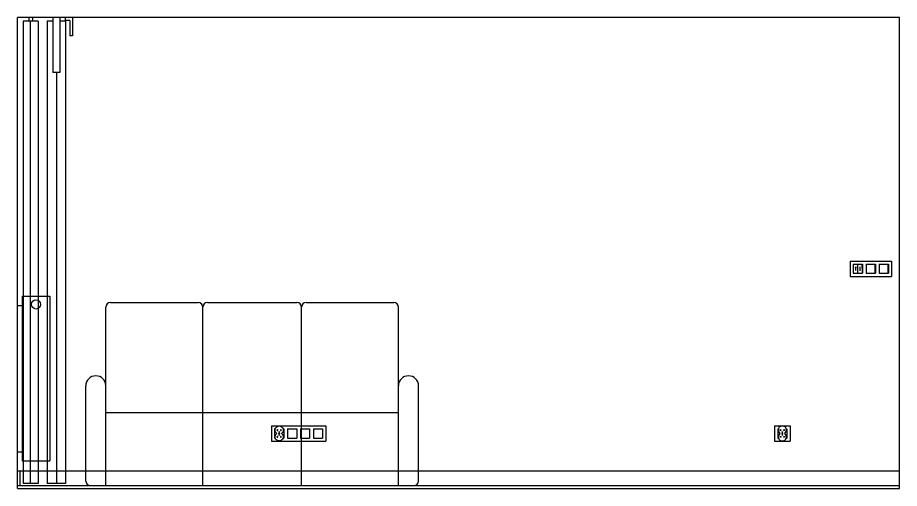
# Model space of a CAD drawing. Header units: millimetres. Extents: x 863 to 5283, y 810 to 2397.
# Drawn here: x 4801.2 to 5283.4, y 809.9 to 1067.1 of the extents above; entities that cross this region are included whole.
import ezdxf

# ---------------------------------------------------------------- set-up
doc = ezdxf.new("R2010")
doc.units = ezdxf.units.MM
for name, color, linetype in [('Elektryka - obudowy', 253, 'Continuous'), ('Grzejniki', 12, 'Continuous'), ('Listwy', 9, 'Continuous'), ('Meble', 42, 'Continuous'), ('Panele', 44, 'Continuous'), ('Zasłony', 9, 'Continuous'), ('Ściany', 7, 'Continuous')]:
    doc.layers.add(name, color=color, linetype=linetype)

# ---------------------------------------------------------------- blocks, each defined once
blk = doc.blocks.new('Z$W@#32045')
for p, q in [((11, 0), (11, 97.5)), ((13.5, 100), (61.5, 100)), ((64, 0), (64, 97.5)), ((66.5, 100), (115.5, 100)), ((118, 0), (118, 97.5)), ((120.5, 100), (168.5, 100)), ((171, 0), (171, 97.5)), ((0, 2.5), (0, 54.5)), ((182, 2.5), (182, 54.5)), ((11, 40), (171, 40)), ((2.5, 0), (179.5, 0))]:
    blk.add_line(p, q)
for centre, radius, start, end in [((13.5, 97.5), 2.5, 90, 180), ((61.5, 97.5), 2.5, 0, 90), ((66.5, 97.5), 2.5, 90, 180), ((115.5, 97.5), 2.5, 0, 90), ((120.5, 97.5), 2.5, 90, 180), ((168.5, 97.5), 2.5, 0, 90), ((5.5, 54.5), 5.5, 0, 180), ((176.5, 54.5), 5.5, 0, 180), ((2.5, 2.5), 2.5, 180, 270), ((179.5, 2.5), 2.5, 270, 0)]:
    blk.add_arc(centre, radius, start, end)
blk = doc.blocks.new('Z$W@#24918')
h = blk.add_hatch(color=256)
h.paths.add_polyline_path([(1.54, 5.95, -1), (1.06, 5.95, -1)])
h.paths.add_polyline_path([(3.44, 5.95, -1), (2.96, 5.95, -1)])
h = blk.add_hatch(color=256)
h.paths.add_polyline_path([(1.54, 2.25, 1), (1.06, 2.25, 1)])
h.paths.add_polyline_path([(3.44, 2.25, 1), (2.96, 2.25, 1)])
for centre in [(1.3, 5.95), (2.25, 4.83), (3.2, 5.95), (1.3, 2.25), (2.25, 3.37), (3.2, 2.25)]:
    blk.add_circle(centre, 0.24)
for centre, start, end in [((2.25, 5.95), 304.6921, 235.3079), ((2.25, 2.25), 124.6921, 55.3079)]:
    blk.add_arc(centre, 2.25, start, end)
blk = doc.blocks.new('Z$W@#29778')
for p, q in [((0, 8.4), (29.7, 8.4)), ((0, 8.4), (0, 0)), ((1.7, 6.7), (1.7, 1.7)), ((2.05, 6.7), (1.7, 6.7)), ((6.7, 6.7), (6.35, 6.7)), ((6.7, 6.7), (6.7, 1.7)), ((8.8, 6.7), (8.8, 1.7)), ((8.8, 6.7), (13.8, 6.7)), ((13.8, 6.7), (13.8, 1.7)), ((15.9, 6.7), (15.9, 1.7)), ((15.9, 6.7), (20.9, 6.7)), ((20.9, 6.7), (20.9, 1.7)), ((23, 6.7), (23, 1.7)), ((23, 6.7), (28, 6.7)), ((28, 6.7), (28, 1.7)), ((29.7, 8.4), (29.7, 0)), ((0, 0), (29.7, 0)), ((2.05, 1.7), (1.7, 1.7)), ((4.4, 4.18), (4, 4.22)), ((4.22, 4.4), (4.18, 4)), ((6.7, 1.7), (6.35, 1.7)), ((8.8, 1.7), (13.8, 1.7)), ((15.9, 1.7), (20.9, 1.7)), ((23, 1.7), (28, 1.7))]:
    blk.add_line(p, q)
blk.add_circle((4.2, 4.2), 0.2)
at = {"xscale": -1}
blk.add_blockref('Z$W@#24918', (6.45, 0.1), dxfattribs=at)
blk = doc.blocks.new('Z$W@#21744')
for p, q in [((0, 8.4), (8.4, 8.4)), ((0, 8.4), (0, 0)), ((1.7, 6.7), (1.7, 1.7)), ((1.7, 6.7), (2.05, 6.7)), ((6.35, 6.7), (6.7, 6.7)), ((6.7, 6.7), (6.7, 1.7)), ((8.4, 8.4), (8.4, 0)), ((0, 0), (8.4, 0)), ((1.7, 1.7), (2.05, 1.7)), ((4, 4.18), (4.4, 4.22)), ((4.18, 4.4), (4.22, 4)), ((6.35, 1.7), (6.7, 1.7))]:
    blk.add_line(p, q)
blk.add_circle((4.2, 4.2), 0.2)
blk.add_blockref('Z$W@#24918', (1.95, 0.1))
blk = doc.blocks.new('Z$W@#25197')
for p, q in [((0, 8.4), (22.6, 8.4)), ((0, 8.4), (0, 0)), ((1.7, 6.7), (1.7, 1.7)), ((1.7, 6.7), (6.7, 6.7)), ((1.75, 1.75), (1.8, 6.65)), ((1.8, 6.65), (6.6, 6.65)), ((2.99, 5.19), (2.76, 4.72)), ((2.99, 5.19), (2.99, 3.21)), ((2.99, 5.19), (3.22, 4.72)), ((4.2, 1.75), (4.2, 6.65)), ((5.41, 3.21), (5.41, 5.19)), ((6.65, 1.75), (6.6, 6.65)), ((6.7, 6.7), (6.7, 1.7)), ((8.8, 6.7), (8.8, 1.7)), ((8.8, 6.7), (13.8, 6.7)), ((8.85, 1.75), (8.9, 6.65)), ((8.9, 6.65), (13.7, 6.65)), ((13.75, 1.75), (13.7, 6.65)), ((13.8, 6.7), (13.8, 1.7)), ((15.9, 6.7), (15.9, 1.7)), ((15.9, 6.7), (20.9, 6.7)), ((15.95, 1.75), (16, 6.65)), ((16, 6.65), (20.8, 6.65)), ((20.85, 1.75), (20.8, 6.65)), ((20.9, 6.7), (20.9, 1.7)), ((22.6, 8.4), (22.6, 0)), ((0, 0), (22.6, 0)), ((1.7, 1.7), (6.7, 1.7)), ((1.75, 1.85), (6.65, 1.85)), ((1.75, 1.75), (6.65, 1.75)), ((5.41, 3.21), (5.18, 3.68)), ((5.41, 3.21), (5.64, 3.68)), ((8.8, 1.7), (13.8, 1.7)), ((8.85, 1.85), (13.75, 1.85)), ((8.85, 1.75), (13.75, 1.75)), ((15.9, 1.7), (20.9, 1.7)), ((15.95, 1.85), (20.85, 1.85)), ((15.95, 1.75), (20.85, 1.75))]:
    blk.add_line(p, q)
blk = doc.blocks.new('Z$W@#25705')
for p, q in [((2.5, 90), (17.7, 90)), ((2.5, 90), (2.5, 0)), ((17.7, 90), (17.7, 0)), ((0, 85), (2.5, 85)), ((0, 5), (2.5, 5)), ((2.5, 0), (17.7, 0))]:
    blk.add_line(p, q)
blk.add_circle((10, 85.5), 2.5)
blk = doc.blocks.new('Z$W@#30133')
for p, q in [((0, 252.5), (3.1, 252.5)), ((0, 252.5), (0, 0)), ((3.1, 254.5), (7.1, 254.5)), ((3.1, 254.5), (3.1, 224.5)), ((7.1, 254.5), (7.1, 224.5)), ((7.1, 252.5), (10.2, 252.5)), ((10.2, 252.5), (10.2, 0)), ((15.11, 252.5), (23.27, 252.5)), ((15.11, 252.5), (15.11, 0)), ((18.19, 254.5), (18.19, 252.5)), ((18.19, 254.5), (20.19, 254.5)), ((19.19, 0), (19.19, 252.5)), ((20.19, 254.5), (20.19, 252.5)), ((23.27, 252.5), (23.27, 0)), ((25.27, 254.5), (26.27, 254.5)), ((26.27, 253.5), (26.27, 254.5)), ((3.1, 224.5), (7.1, 224.5)), ((5.1, 224.5), (5.1, 0)), ((0, 0), (10.2, 0)), ((15.11, 0), (23.27, 0))]:
    blk.add_line(p, q)
blk = doc.blocks.new('Z$W@#16025')
for p, q in [((0, 10), (0, 0)), ((0, 10), (4, 10)), ((4, 10), (4, 8.5)), ((29, 10), (30, 10)), ((30, 9), (30, 10)), ((1.5, 8.5), (1.5, 0)), ((1.5, 8.5), (4, 8.5)), ((0, 0), (1.5, 0))]:
    blk.add_line(p, q)

msp = doc.modelspace()

# ---------------------------------------------------------------- linework, layer by layer
at = {"layer": 'Listwy'}
for p, q in [((4801.159, 819.417), (5283.359, 819.417)), ((4802.559, 811.417), (4802.559, 819.417))]:
    msp.add_line(p, q, dxfattribs=at)
at = {"layer": 'Panele'}
msp.add_line((4801.159, 811.417), (5283.359, 811.417), dxfattribs=at)
at = {"layer": 'Ściany'}
for p, q in [((4801.159, 809.917), (4801.159, 1067.117)), ((5283.359, 1067.117), (4801.159, 1067.117)), ((5283.359, 809.917), (5283.359, 1067.117)), ((4801.159, 809.917), (5283.359, 809.917))]:
    msp.add_line(p, q, dxfattribs=at)

# ---------------------------------------------------------------- block references
at = {"layer": 'Elektryka - obudowy'}
for name, p in [('Z$W@#25197', (5256.459, 925.717)), ('Z$W@#29778', (4939.959, 835.717)), ('Z$W@#21744', (5215.159, 835.717))]:
    msp.add_blockref(name, p, dxfattribs=at)
at = {"layer": 'Grzejniki'}
msp.add_blockref('Z$W@#25705', (4801.159, 824.917), dxfattribs=at)
at = {"layer": 'Meble'}
msp.add_blockref('Z$W@#32045', (4838.409, 811.417), dxfattribs=at)
at = {"layer": 'Zasłony', "xscale": -1}
msp.add_blockref('Z$W@#30133', (4827.426, 812.617), dxfattribs=at)
at = {"layer": 'Ściany', "xscale": -1}
msp.add_blockref('Z$W@#16025', (4831.159, 1057.117), dxfattribs=at)

doc.saveas('drawing.dxf')
